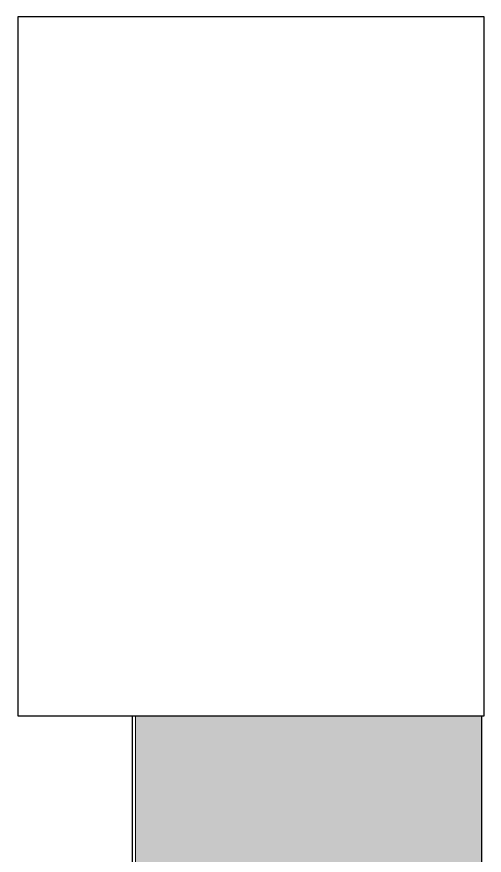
# Model space of a CAD drawing. Header units: metres. Extents: x 149 to 429, y -3 to 162.
# Drawn here: x 373.1136 to 373.3141, y 83.6859 to 84.0457 of the extents above; entities that cross this region are included whole.
import ezdxf

# ---------------------------------------------------------------- set-up
doc = ezdxf.new("R2010")
doc.units = ezdxf.units.M
doc.layers.add('1053_ARQ_BASE_MATADOURO_dwg', color=7, linetype='Continuous', lineweight=5, true_color=0x767676)
for name, color, linetype, lineweight in [('A-ESTRUTURA', 7, 'Continuous', 30), ('A-PAREDE', 7, 'Continuous', 30), ('A-WALL', 7, 'Continuous', 9), ('A_lay', 7, 'Continuous', 5)]:
    doc.layers.add(name, color=color, linetype=linetype, lineweight=lineweight)

# ---------------------------------------------------------------- blocks, each defined once
blk = doc.blocks.new('1053_ARQ_BASE_MATADOURO_dwg_arq geral tgov-4039641-TÉRREO 1_20 - Dependente 2')
at = {"layer": 'A_lay', "true_color": 0xaaaaaa}
h = blk.add_hatch(dxfattribs=at)
h.set_pattern_fill('FP_9', color=253, style=0, pattern_type=2)
h.set_pattern_definition([(90, (-0.43, 0), (-0.6125, 4e-17), []), (180, (-0.43, 0), (-8e-17, -0.6125), [])])
h.paths.add_polyline_path([(36.49823, -2.59034), (36.54823, -2.59034), (36.54823, 0.70966), (33.94823, 0.70966), (33.94823, -2.59034), (36.46823, -2.59034)])
at = {"layer": 'A-ESTRUTURA', "color": 253, "true_color": 0xaaaaaa, "flags": 128}
blk.add_lwpolyline([(36.69926, 0.85966), (36.49926, 0.85966), (36.49926, 0.55966), (36.69926, 0.55966)], close=True, dxfattribs=at)
at = {"layer": 'A-PAREDE', "color": 253, "true_color": 0xaaaaaa, "flags": 128}
blk.add_lwpolyline([(36.54823, 0.55966), (36.54823, -0.19034), (36.69823, -0.19034), (36.69823, 0.55966)], dxfattribs=at)
blk = doc.blocks.new('1053_ARQ_BASE_MATADOURO_dwg-3625622-TÉRREO 1_20 - Dependente 2')
blk.add_blockref('1053_ARQ_BASE_MATADOURO_dwg_arq geral tgov-4039641-TÉRREO 1_20 - Dependente 2', (130.20979, 83.18603))

msp = doc.modelspace()

# ---------------------------------------------------------------- hatches: boundary and pattern name
at = {"layer": 'A-WALL', "true_color": 0xffd4aa, "transparency": 33554483}
msp.add_hatch(color=41, dxfattribs=at).paths.add_polyline_path([(373.31306, 80.5957), (373.31306, 83.7457), (373.16456, 83.7457), (373.16456, 80.5957)])

# ---------------------------------------------------------------- linework, layer by layer
at = {"layer": 'A-WALL', "color": 253, "true_color": 0xaaaaaa}
for p, q in [((373.16306, 83.7457), (373.16306, 80.5957)), ((373.16456, 83.7457), (373.16456, 80.5942))]:
    msp.add_line(p, q, dxfattribs=at)
at = {"layer": 'A-WALL', "color": 253, "true_color": 0xbbb2aa}
for p in [(373.16306, 83.7457), (373.31306, 80.4457)]:
    msp.add_line(p, (373.31306, 83.7457), dxfattribs=at)

# ---------------------------------------------------------------- block references
at = {"layer": '1053_ARQ_BASE_MATADOURO_dwg', "color": 253, "true_color": 0xaaaaaa}
msp.add_blockref('1053_ARQ_BASE_MATADOURO_dwg-3625622-TÉRREO 1_20 - Dependente 2', (206.40504, 0), dxfattribs=at)

doc.saveas('drawing.dxf')
